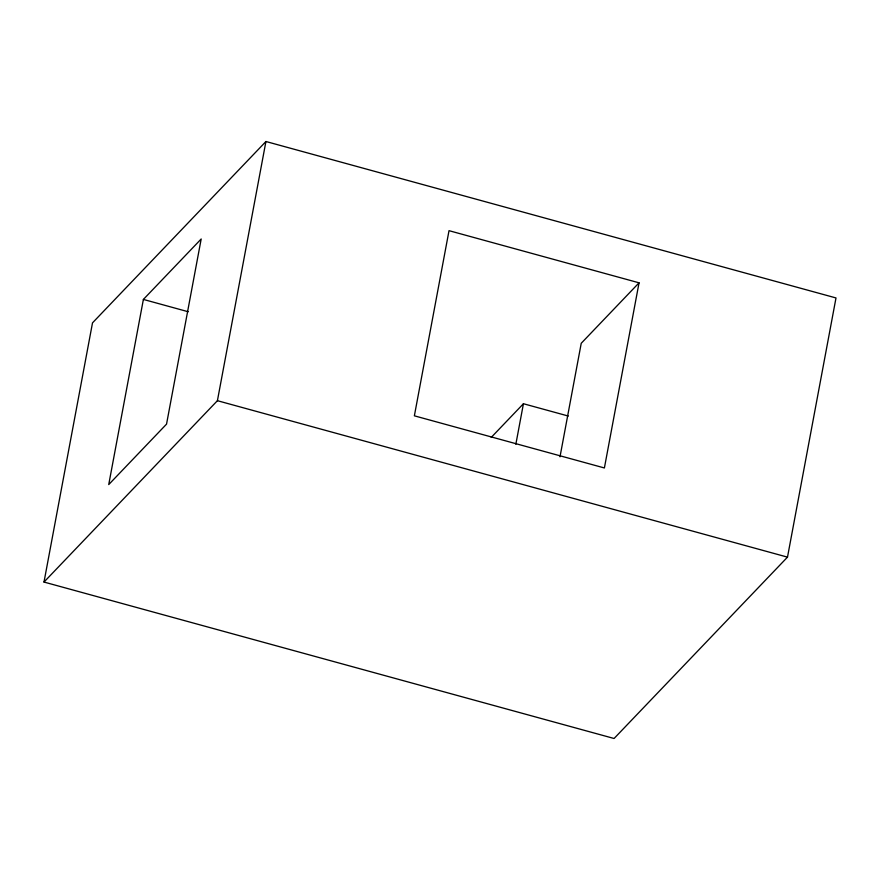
<?xml version="1.0" encoding="UTF-8"?>
<svg xmlns="http://www.w3.org/2000/svg" width="880" height="880" viewBox="0 0 880 880"><rect width="100%" height="100%" fill="white"/><g stroke="black" fill="none" stroke-linecap="round" stroke-linejoin="round"><path stroke-width="1.32" d="M44 582.054L92.51 322.861L265.925 141.504L836 297.946L787.49 557.139L614.075 738.496L44 582.054L217.415 400.697L265.925 141.504M143.385 299.431L108.735 484.572L166.54 424.127L201.19 238.986L143.385 299.431L188.254 311.751M515.845 444.268L523.435 403.733L568.304 416.042M559.999 456.797L581.24 343.277L639.045 282.821L449.02 230.67L414.37 415.822L604.395 467.962L639.045 282.821M491.216 437.426L523.435 403.733M217.415 400.697L787.49 557.139"/></g></svg>
